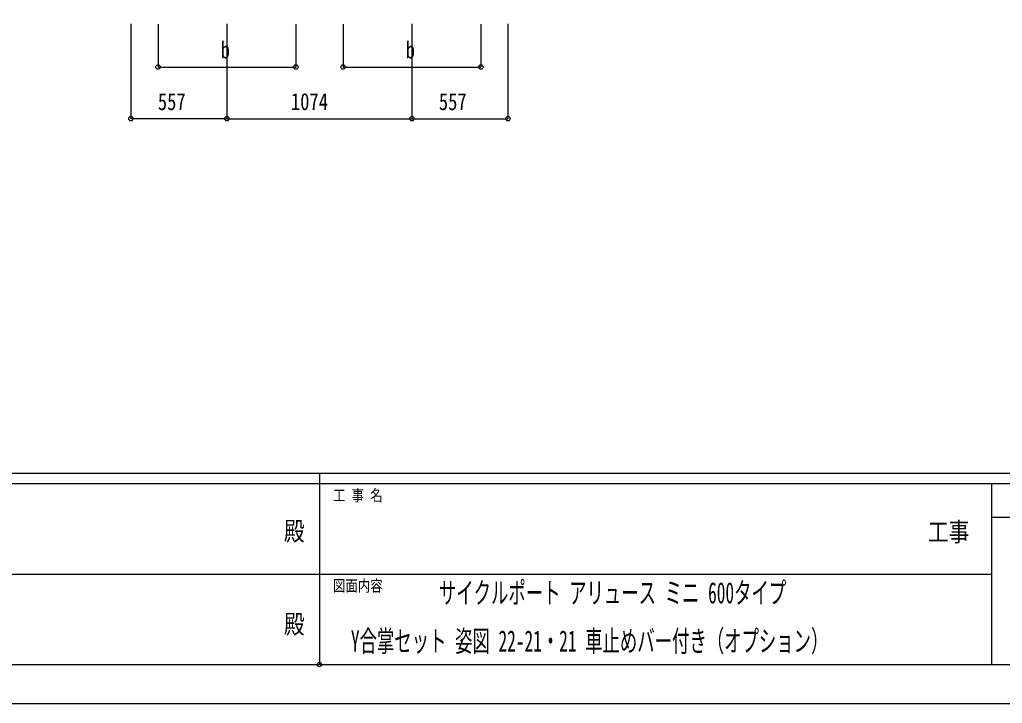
# Model space of a CAD drawing. Units: millimetres, scale not verified. Extents: x -12615 to 12615, y -8910 to 8910.
# Drawn here: x -1755 to 3949, y -8910 to -4940 of the extents above; entities that cross this region are included whole.
import ezdxf
from ezdxf.enums import TextEntityAlignment as Align

# ---------------------------------------------------------------- set-up
doc = ezdxf.new("R2010")
doc.units = ezdxf.units.MM
doc.header["$LTSCALE"] = 50
doc.header["$PDMODE"] = 32
doc.header["$PDSIZE"] = 25
for name, color, linetype in [('0-2_USER1', 3, 'Continuous'), ('0-7_YKK_D', 6, 'Continuous'), ('0-8_YKK_ZWAK', 7, 'Continuous')]:
    doc.layers.add(name, color=color, linetype=linetype)
doc.styles.add('ＭＳ ゴシック', font='')
doc.styles.get('ＭＳ ゴシック').set_extended_font_data('MS Gothic')

msp = doc.modelspace()

# ---------------------------------------------------------------- linework, layer by layer
at = {"layer": '0-7_YKK_D'}
for p, q in [((-1108.94, -4965), (-1108.94, -5516)), ((-951.94, -4965.94), (-951.94, -5216)), ((-551.94, -4965), (-551.94, -5516)), ((-551.94, -4965), (-551.94, -5516)), ((-151.94, -4965.94), (-151.94, -5216)), ((122.06, -4965.94), (122.06, -5216)), ((522.06, -4965), (522.06, -5516)), ((522.06, -4965), (522.06, -5516)), ((922.06, -4965.94), (922.06, -5216)), ((1079.06, -4965), (1079.06, -5516)), ((-951.94, -5215), (-151.94, -5215)), ((122.06, -5215), (922.06, -5215)), ((-551.94, -5515), (-1108.94, -5515)), ((-551.94, -5515), (522.06, -5515)), ((522.06, -5515), (1079.06, -5515))]:
    msp.add_line(p, q, dxfattribs=at)
for centre in [(-951.94, -5215), (-151.94, -5215), (122.06, -5215), (922.06, -5215), (-1108.94, -5515), (-551.94, -5515), (-551.94, -5515), (522.06, -5515), (522.06, -5515), (1079.06, -5515)]:
    msp.add_circle(centre, 12.75, dxfattribs=at)
at = {"layer": '0-8_YKK_ZWAK'}
for p, q in [((11685.06, -7575), (-11714.94, -7575)), ((-14.94, -7575), (-14.94, -8685)), ((-14.94, -7635), (-3914.94, -7635)), ((3885.06, -7635), (-14.94, -7635)), ((5955.06, -7830), (3885.06, -7830)), ((-3892.44, -8160), (-14.94, -8160)), ((-14.94, -8160), (3885.06, -8160)), ((-3914.94, -8685), (-14.94, -8685)), ((-14.94, -8685), (3885.06, -8685)), ((3885.06, -8685), (5955.06, -8685))]:
    msp.add_line(p, q, dxfattribs=at)
msp.add_lwpolyline([(-12615, -8910), (12615, -8910), (12615, 8910), (-12615, 8910)], close=True, dxfattribs=at)
msp.add_lwpolyline([(5955.06, -7635), (3885.06, -7635), (3885.06, -8685)], dxfattribs=at)
msp.add_point((-14.94, -8685), dxfattribs=at)

# ---------------------------------------------------------------- texts
at = {"layer": '0-2_USER1', "style": 'ＭＳ ゴシック', "width": 0.6}
for s, p in [('サイクルポート アリュース ミニ 600タイプ', (678.42, -8366.5)), ('Y合掌セット 姿図 22-21・21 車止めバー付き（オプション）', (167.7, -8646.5))]:
    msp.add_text(s, height=123.2, dxfattribs=at).set_placement(p, align=Align.BOTTOM_LEFT)
at = {"layer": '0-7_YKK_D', "style": 'ＭＳ ゴシック', "width": 0.8}
for s, p in [('b', (-587.94, -5195)), ('b', (486.06, -5195)), ('557', (-952.84, -5495)), ('1074', (-180.54, -5495)), ('557', (678.16, -5495))]:
    msp.add_text(s, height=98.97, dxfattribs=at).set_placement(p, align=Align.BOTTOM_LEFT)
at = {"layer": '0-8_YKK_ZWAK', "style": 'ＭＳ ゴシック', "width": 0.8}
for s, height, p in [('工 事 名', 65.98, (63.81, -7755)), ('殿', 110, (-221, -7997.5)), ('工事', 110, (3517, -8002.39)), ('図面内容', 65.98, (63.81, -8280)), ('殿', 110, (-221, -8537.5))]:
    msp.add_text(s, height=height, dxfattribs=at).set_placement(p, align=Align.BOTTOM_LEFT)

doc.saveas('drawing.dxf')
